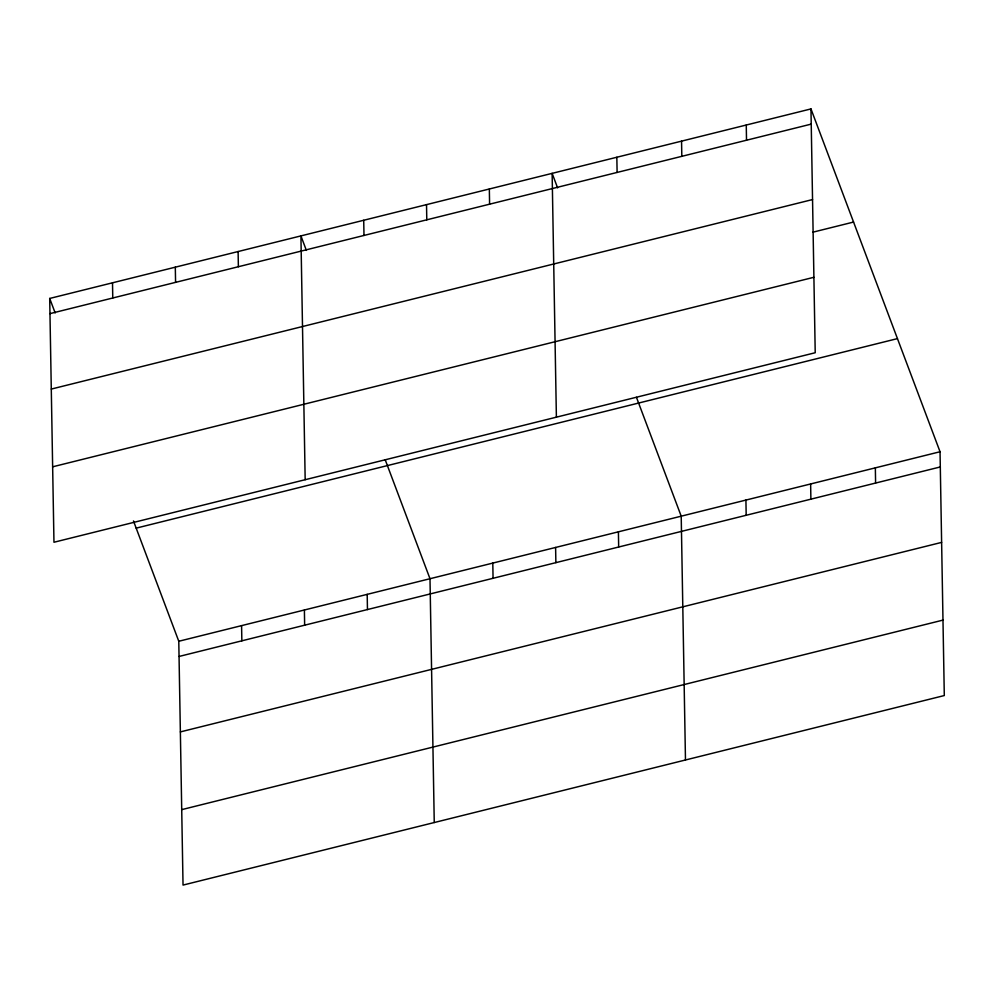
<?xml version="1.0" encoding="UTF-8"?>
<svg xmlns="http://www.w3.org/2000/svg" width="994" height="994" viewBox="0 0 994 994"><rect width="100%" height="100%" fill="white"/><g stroke="black" fill="none" stroke-linecap="round" stroke-linejoin="round"><path stroke-width="1.49" d="M810.967 108.918L815.217 352.733L53.962 542.252L49.7 298.448L810.967 108.918L940.038 451.748L944.3 695.551L183.033 885.082L178.783 641.267L133.469 520.943M49.961 313.632L811.228 124.113M51.278 389.076L812.545 199.558M812.93 232.174L853.56 222.06M52.645 466.807L813.9 277.289M136.178 528.137L897.445 338.619M178.783 641.267L940.038 451.748M179.044 656.462L940.312 466.944M180.361 731.907L941.629 542.389M181.716 809.638L942.983 620.107M557.597 187.866L552.13 173.354L556.391 417.169M636.446 397.302L681.213 516.184L685.475 759.988M306.376 250.401L300.921 235.901L305.17 479.704M385.237 459.837L429.992 578.732L434.254 822.535M49.7 298.448L55.167 312.948M875.341 467.863L875.602 483.047M810.632 483.966L810.893 499.162M746.258 125.033L746.519 140.216M745.922 500.081L746.183 515.265M681.549 141.136L681.822 156.331M616.839 157.251L617.112 172.434M618.405 531.827L618.678 547.011M555.609 547.458L555.87 562.654M489.334 188.997L489.595 204.18M492.8 563.089L493.061 578.284M426.525 204.627L426.786 219.823M363.717 220.27L363.99 235.454M367.196 594.362L367.457 609.558M304.388 610.005L304.649 625.189M238.113 251.532L238.374 266.727M241.579 625.636L241.853 640.832M175.304 267.175L175.578 282.358M112.508 282.805L112.769 298.001"/></g></svg>
